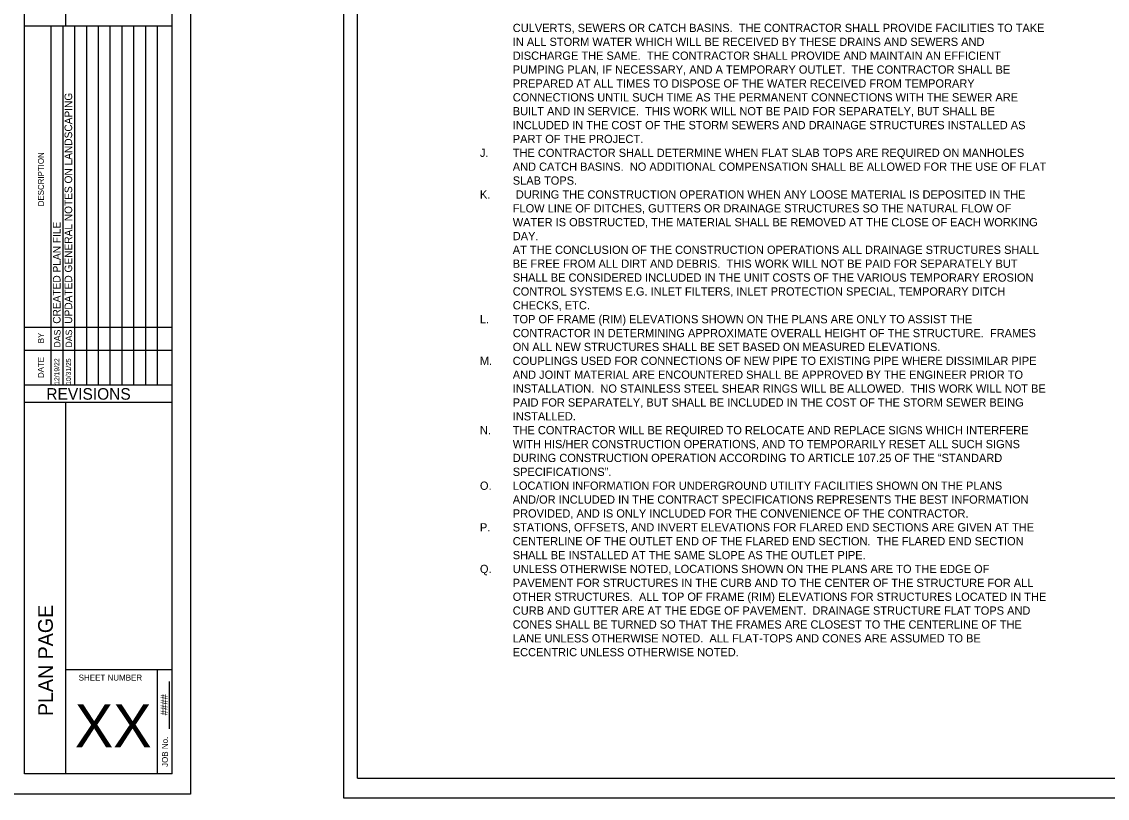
# Model space of a CAD drawing. Extents: x 1118779 to 1130769, y 2160205 to 2168231.
# Drawn here: x 1124087 to 1127128, y 2164278 to 2166455 of the extents above; entities that cross this region are included whole.
import ezdxf

# ---------------------------------------------------------------- set-up
doc = ezdxf.new("R2010")
doc.units = 0
doc.layers.add('Default', color=7, linetype='Continuous')
doc.layers.add('NOTES', color=7, linetype='Continuous')

msp = doc.modelspace()

# ---------------------------------------------------------------- linework, layer by layer
at = {"layer": 'Default'}
for p, q in [((1124094.9, 2164346.3), (1124094.9, 2168196.6)), ((1124508.5, 2164346.3), (1124508.5, 2168196.6)), ((1125026.8, 2164334.3), (1125026.8, 2168184.6)), ((1125026.8, 2164334.3), (1125026.8, 2168184.6)), ((1124210.7, 2166442.1), (1124210.7, 2167756.8)), ((1124508.5, 2166442.1), (1124094.9, 2166442.1)), ((1124169.4, 2165435.8), (1124169.4, 2166442.1)), ((1124202.5, 2165435.8), (1124202.5, 2166442.1)), ((1124235.5, 2165435.8), (1124235.5, 2166442.1)), ((1124268.6, 2165435.8), (1124268.6, 2166442.1)), ((1124301.7, 2165435.8), (1124301.7, 2166442.1)), ((1124334.8, 2165435.8), (1124334.8, 2166442.1)), ((1124367.9, 2165435.8), (1124367.9, 2166442.1)), ((1124401, 2165435.8), (1124401, 2166442.1)), ((1124434.1, 2165435.8), (1124434.1, 2166442.1)), ((1124467.1, 2165435.8), (1124467.1, 2166442.1)), ((1124508.5, 2165598.1), (1124094.9, 2165598.1)), ((1124508.5, 2165533.2), (1124094.9, 2165533.2)), ((1124508.5, 2165435.8), (1124094.9, 2165435.8)), ((1124508.5, 2165387.1), (1124094.9, 2165387.1)), ((1124210.7, 2164349.5), (1124210.7, 2165387.1)), ((1124508.5, 2164638.5), (1124210.7, 2164638.5)), ((1124467.1, 2164346.3), (1124467.1, 2164638.5)), ((1124500.1, 2164605.1), (1124500.1, 2164472.5)), ((1124508.5, 2164346.3), (1124094.9, 2164346.3)), ((1125026.8, 2164334.3), (1130288.4, 2164334.3)), ((1125026.8, 2164334.3), (1130288.4, 2164334.3))]:
    msp.add_line(p, q, dxfattribs=at)
for points in [[(1118778.6, 2168231), (1124559, 2168231), (1124559, 2164290), (1118778.6, 2164290)], [(1124988.7, 2168219), (1130769.1, 2168219), (1130769.1, 2164278), (1124988.7, 2164278)]]:
    msp.add_lwpolyline(points, close=True, dxfattribs=at)

# ---------------------------------------------------------------- texts
for s, height, p in [('UPDATED GENERAL NOTES ON LANDSCAPING', 21.252, (1124228, 2165608.2)), ('DESCRIPTION', 16.543, (1124148.7, 2165937.6)), ('CREATED PLAN FILE', 21.252, (1124195.4, 2165608.2)), ('BY', 16.54, (1124148.7, 2165553.5)), ('DAS', 18.26, (1124195.3, 2165541.5)), ('DAS', 18.26, (1124227.9, 2165541.5)), ('DATE', 16.54, (1124148.7, 2165456.1)), ('12/19/22', 13.81, (1124191.9, 2165436.9)), ('10/31/25', 13.81, (1124224.5, 2165436.9)), ('PLAN PAGE', 41.15, (1124173.9, 2164508.4)), ('####', 20, (1124495.5, 2164510.3)), ('JOB No.', 16.74, (1124496.2, 2164366))]:
    msp.add_text(s, height=height, rotation=90, dxfattribs=at).set_placement(p)
for s, height, p in [('REVISIONS', 32.46, (1124155.6, 2165395.3)), ('SHEET NUMBER', 16.74, (1124246.2, 2164608)), ('XX', 120.53, (1124235.4, 2164421))]:
    msp.add_text(s, height=height, dxfattribs=at).set_placement(p)
at = {"layer": 'NOTES'}
for s, height, p in [('CULVERTS, SEWERS OR CATCH BASINS.  THE CONTRACTOR SHALL PROVIDE FACILITIES TO TAKE ', 23.095, (1125462.2, 2166425.8)), ('IN ALL STORM WATER WHICH WILL BE RECEIVED BY THESE DRAINS AND SEWERS AND ', 23.095, (1125462.2, 2166386.9)), ('DISCHARGE THE SAME.  THE CONTRACTOR SHALL PROVIDE AND MAINTAIN AN EFFICIENT ', 23.095, (1125462.2, 2166348)), ('PUMPING PLAN, IF NECESSARY, AND A TEMPORARY OUTLET.  THE CONTRACTOR SHALL BE ', 23.095, (1125462.2, 2166309.1)), ('PREPARED AT ALL TIMES TO DISPOSE OF THE WATER RECEIVED FROM TEMPORARY ', 23.095, (1125462.2, 2166270.2)), ('CONNECTIONS UNTIL SUCH TIME AS THE PERMANENT CONNECTIONS WITH THE SEWER ARE ', 23.095, (1125462.2, 2166231.3)), ('BUILT AND IN SERVICE.  THIS WORK WILL NOT BE PAID FOR SEPARATELY, BUT SHALL BE ', 23.095, (1125462.2, 2166192.4)), ('INCLUDED IN THE COST OF THE STORM SEWERS AND DRAINAGE STRUCTURES INSTALLED AS ', 23.095, (1125462.2, 2166153.5)), ('PART OF THE PROJECT.', 23.095, (1125462.2, 2166114.6)), ('J.', 23.1, (1125370.2, 2166075.8)), ('THE CONTRACTOR SHALL DETERMINE WHEN FLAT SLAB TOPS ARE REQUIRED ON MANHOLES ', 23.095, (1125462.2, 2166075.8)), ('AND CATCH BASINS.  NO ADDITIONAL COMPENSATION SHALL BE ALLOWED FOR THE USE OF FLAT ', 23.095, (1125462.2, 2166036.9)), ('SLAB TOPS.', 23.1, (1125462.2, 2165998)), ('K.', 23.1, (1125370.2, 2165959.1)), (' DURING THE CONSTRUCTION OPERATION WHEN ANY LOOSE MATERIAL IS DEPOSITED IN THE ', 23.095, (1125462.2, 2165959.1)), ('FLOW LINE OF DITCHES, GUTTERS OR DRAINAGE STRUCTURES SO THE NATURAL FLOW OF ', 23.095, (1125462.2, 2165920.2)), ('WATER IS OBSTRUCTED, THE MATERIAL SHALL BE REMOVED AT THE CLOSE OF EACH WORKING ', 23.095, (1125462.2, 2165881.3)), ('DAY.', 23.1, (1125462.2, 2165842.4)), ('AT THE CONCLUSION OF THE CONSTRUCTION OPERATIONS ALL DRAINAGE STRUCTURES SHALL ', 23.095, (1125462.2, 2165803.9)), ('BE FREE FROM ALL DIRT AND DEBRIS.  THIS WORK WILL NOT BE PAID FOR SEPARATELY BUT ', 23.095, (1125462.2, 2165765)), ('SHALL BE CONSIDERED INCLUDED IN THE UNIT COSTS OF THE VARIOUS TEMPORARY EROSION ', 23.095, (1125462.2, 2165726.1)), ('CONTROL SYSTEMS E.G. INLET FILTERS, INLET PROTECTION SPECIAL, TEMPORARY DITCH ', 23.095, (1125462.2, 2165687.2)), ('CHECKS, ETC.', 23.095, (1125462.2, 2165648.3)), ('TOP OF FRAME (RIM) ELEVATIONS SHOWN ON THE PLANS ARE ONLY TO ASSIST THE ', 23.095, (1125462.2, 2165609.4)), ('L. ', 23.1, (1125370.2, 2165609.4)), ('CONTRACTOR IN DETERMINING APPROXIMATE OVERALL HEIGHT OF THE STRUCTURE.  FRAMES ', 23.095, (1125462.2, 2165570.5)), ('ON ALL NEW STRUCTURES SHALL BE SET BASED ON MEASURED ELEVATIONS.', 23.095, (1125462.2, 2165531.6)), ('M.', 23.09, (1125370.2, 2165492.7)), ('COUPLINGS USED FOR CONNECTIONS OF NEW PIPE TO EXISTING PIPE WHERE DISSIMILAR PIPE ', 23.095, (1125462.2, 2165492.7)), ('AND JOINT MATERIAL ARE ENCOUNTERED SHALL BE APPROVED BY THE ENGINEER PRIOR TO ', 23.095, (1125462.2, 2165453.8)), ('INSTALLATION.  NO STAINLESS STEEL SHEAR RINGS WILL BE ALLOWED.  THIS WORK WILL NOT BE ', 23.095, (1125462.2, 2165415)), ('PAID FOR SEPARATELY, BUT SHALL BE INCLUDED IN THE COST OF THE STORM SEWER BEING ', 23.095, (1125462.2, 2165376.1)), ('INSTALLED.', 23.1, (1125462.2, 2165337.2)), ('N.', 23.1, (1125370.2, 2165298.3)), ('THE CONTRACTOR WILL BE REQUIRED TO RELOCATE AND REPLACE SIGNS WHICH INTERFERE ', 23.095, (1125462.2, 2165298.3)), ('WITH HIS/HER CONSTRUCTION OPERATIONS, AND TO TEMPORARILY RESET ALL SUCH SIGNS ', 23.095, (1125462.2, 2165259.4)), ('DURING CONSTRUCTION OPERATION ACCORDING TO ARTICLE 107.25 OF THE “STANDARD ', 23.095, (1125462.2, 2165220.5)), ('SPECIFICATIONS”.', 23.095, (1125462.2, 2165181.6)), ('O.', 23.1, (1125370.2, 2165142.7)), ('LOCATION INFORMATION FOR UNDERGROUND UTILITY FACILITIES SHOWN ON THE PLANS ', 23.095, (1125462.2, 2165142.7)), ('AND/OR INCLUDED IN THE CONTRACT SPECIFICATIONS REPRESENTS THE BEST INFORMATION ', 23.095, (1125462.2, 2165103.8)), ('PROVIDED, AND IS ONLY INCLUDED FOR THE CONVENIENCE OF THE CONTRACTOR.', 23.095, (1125462.2, 2165064.9)), ('P.', 23.1, (1125370.2, 2165026)), ('STATIONS, OFFSETS, AND INVERT ELEVATIONS FOR FLARED END SECTIONS ARE GIVEN AT THE ', 23.095, (1125462.2, 2165026)), ('CENTERLINE OF THE OUTLET END OF THE FLARED END SECTION.  THE FLARED END SECTION ', 23.095, (1125462.2, 2164987.1)), ('SHALL BE INSTALLED AT THE SAME SLOPE AS THE OUTLET PIPE.', 23.095, (1125462.2, 2164948.2)), ('Q.', 23.1, (1125370.2, 2164909.3)), ('UNLESS OTHERWISE NOTED, LOCATIONS SHOWN ON THE PLANS ARE TO THE EDGE OF ', 23.095, (1125462.2, 2164909.3)), ('PAVEMENT FOR STRUCTURES IN THE CURB AND TO THE CENTER OF THE STRUCTURE FOR ALL ', 23.095, (1125462.2, 2164870.4)), ('OTHER STRUCTURES.  ALL TOP OF FRAME (RIM) ELEVATIONS FOR STRUCTURES LOCATED IN THE ', 23.095, (1125462.2, 2164831.5)), ('CURB AND GUTTER ARE AT THE EDGE OF PAVEMENT.  DRAINAGE STRUCTURE FLAT TOPS AND ', 23.095, (1125462.2, 2164792.6)), ('CONES SHALL BE TURNED SO THAT THE FRAMES ARE CLOSEST TO THE CENTERLINE OF THE ', 23.095, (1125462.2, 2164753.8)), ('LANE UNLESS OTHERWISE NOTED.  ALL FLAT-TOPS AND CONES ARE ASSUMED TO BE ', 23.095, (1125462.2, 2164714.9)), ('ECCENTRIC UNLESS OTHERWISE NOTED.', 23.095, (1125462.2, 2164676))]:
    msp.add_text(s, height=height, dxfattribs=at).set_placement(p)

doc.saveas('drawing.dxf')
